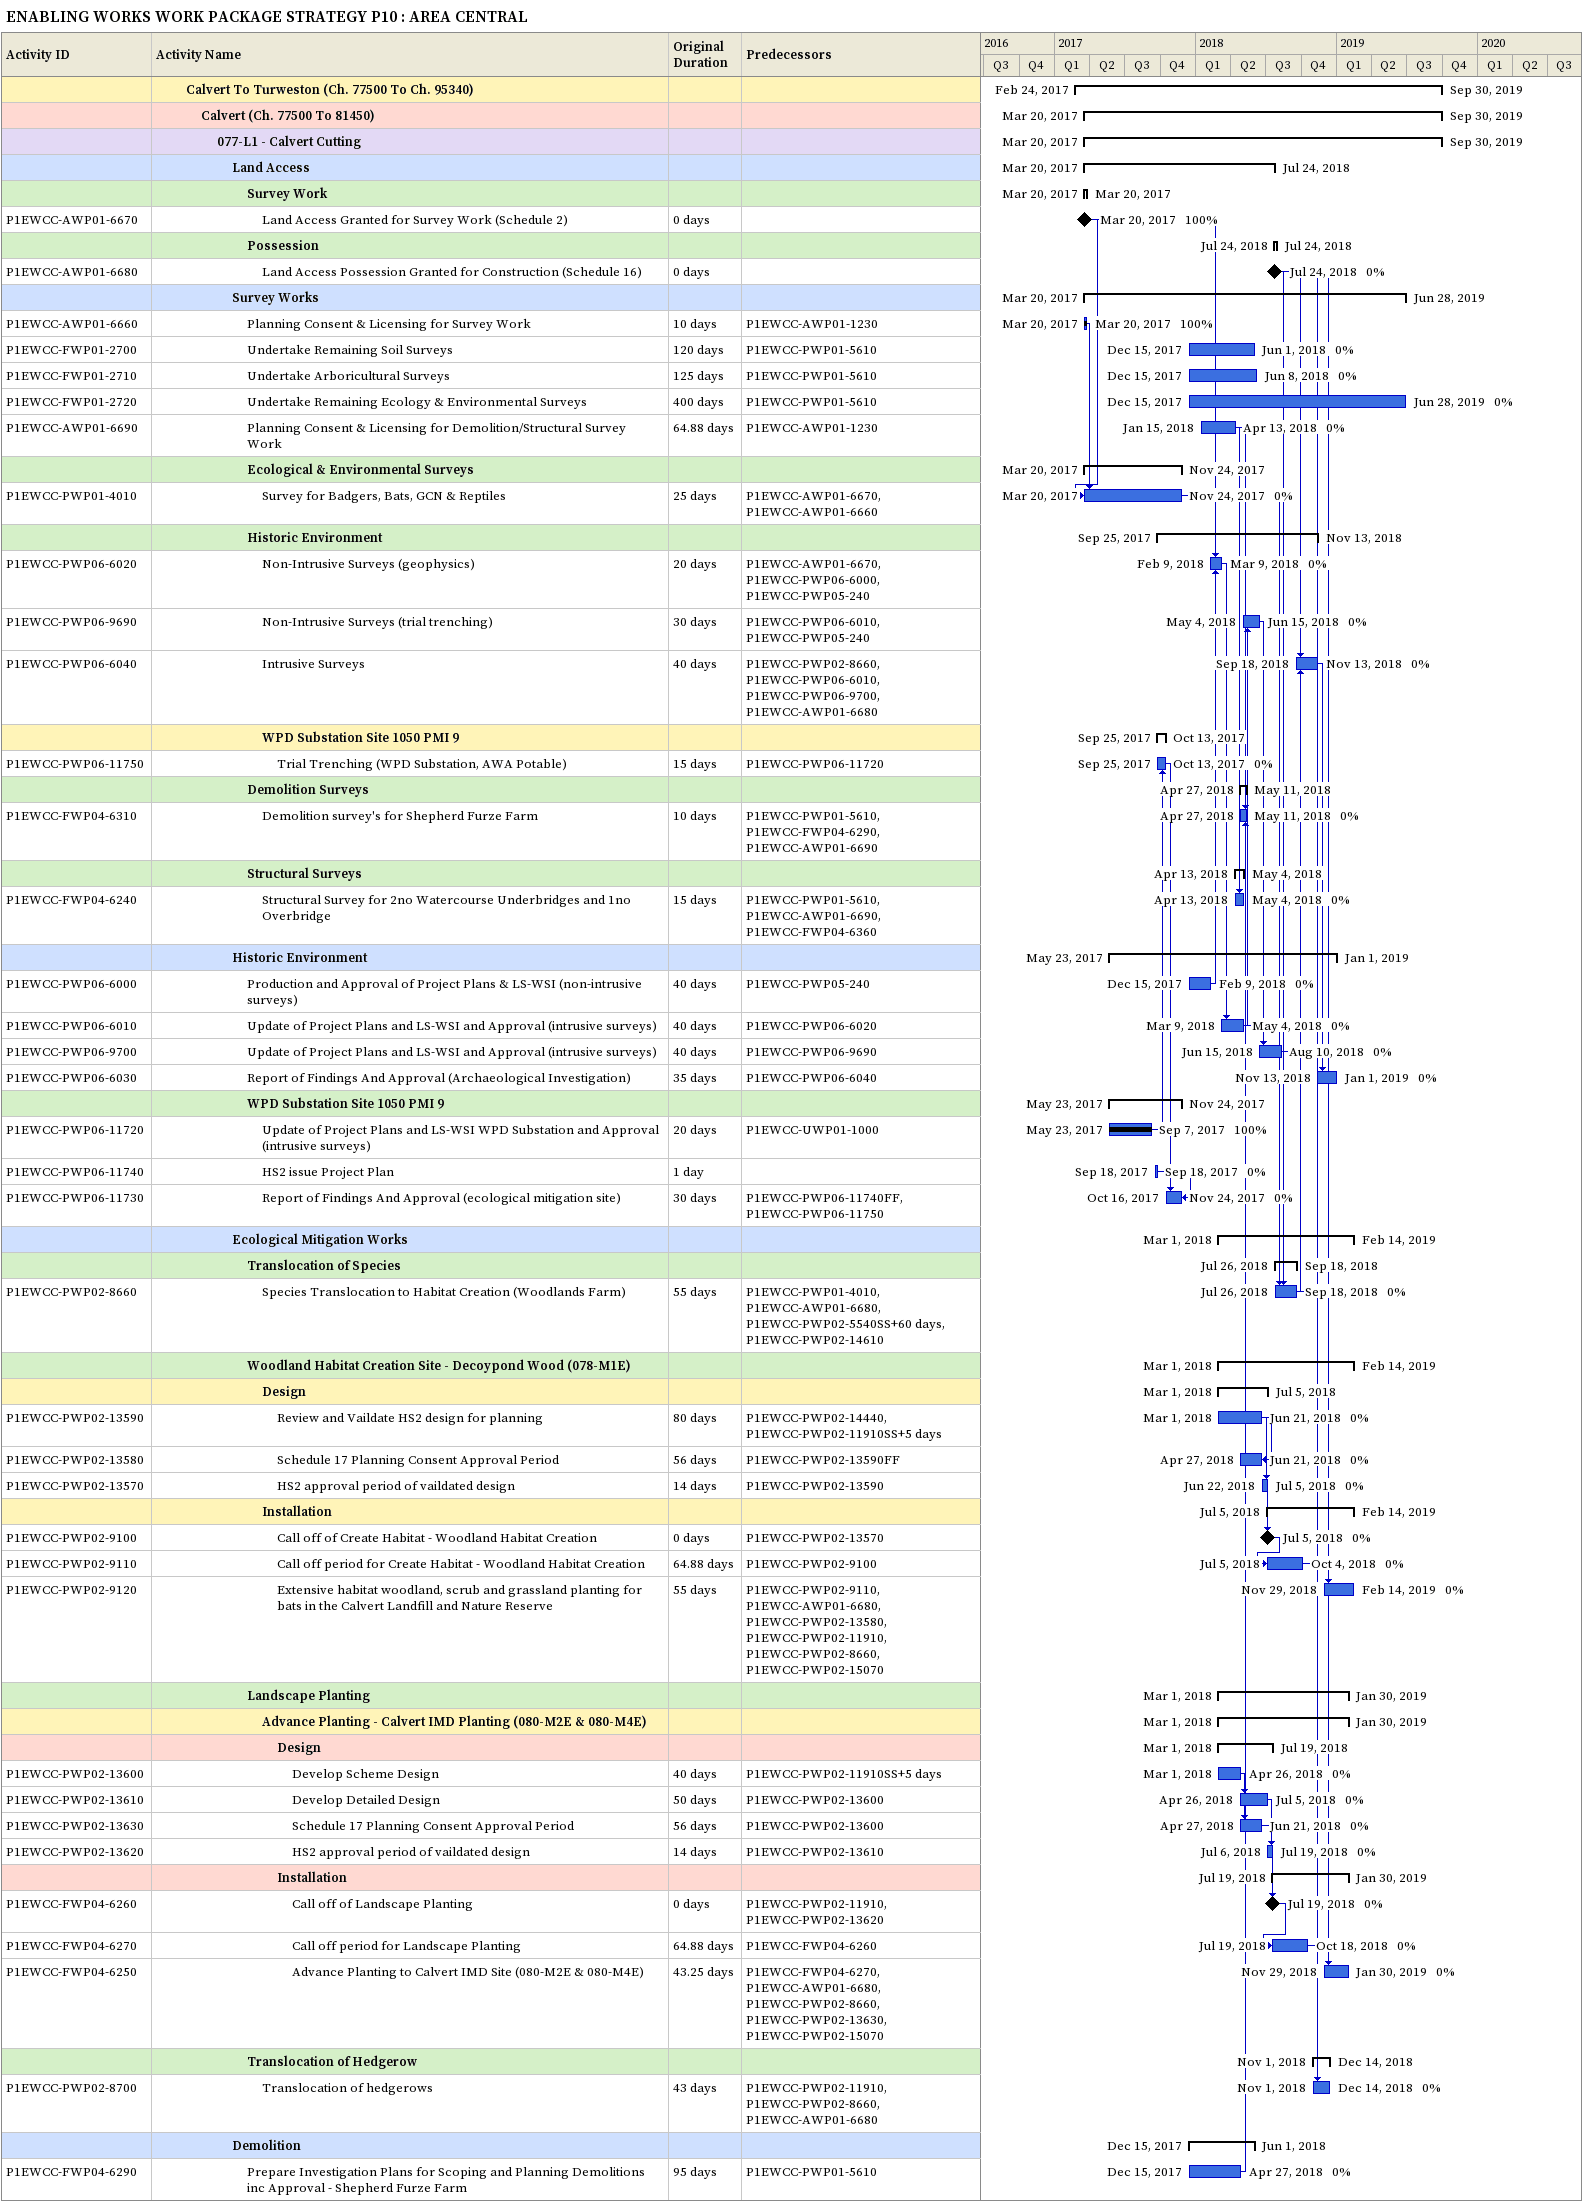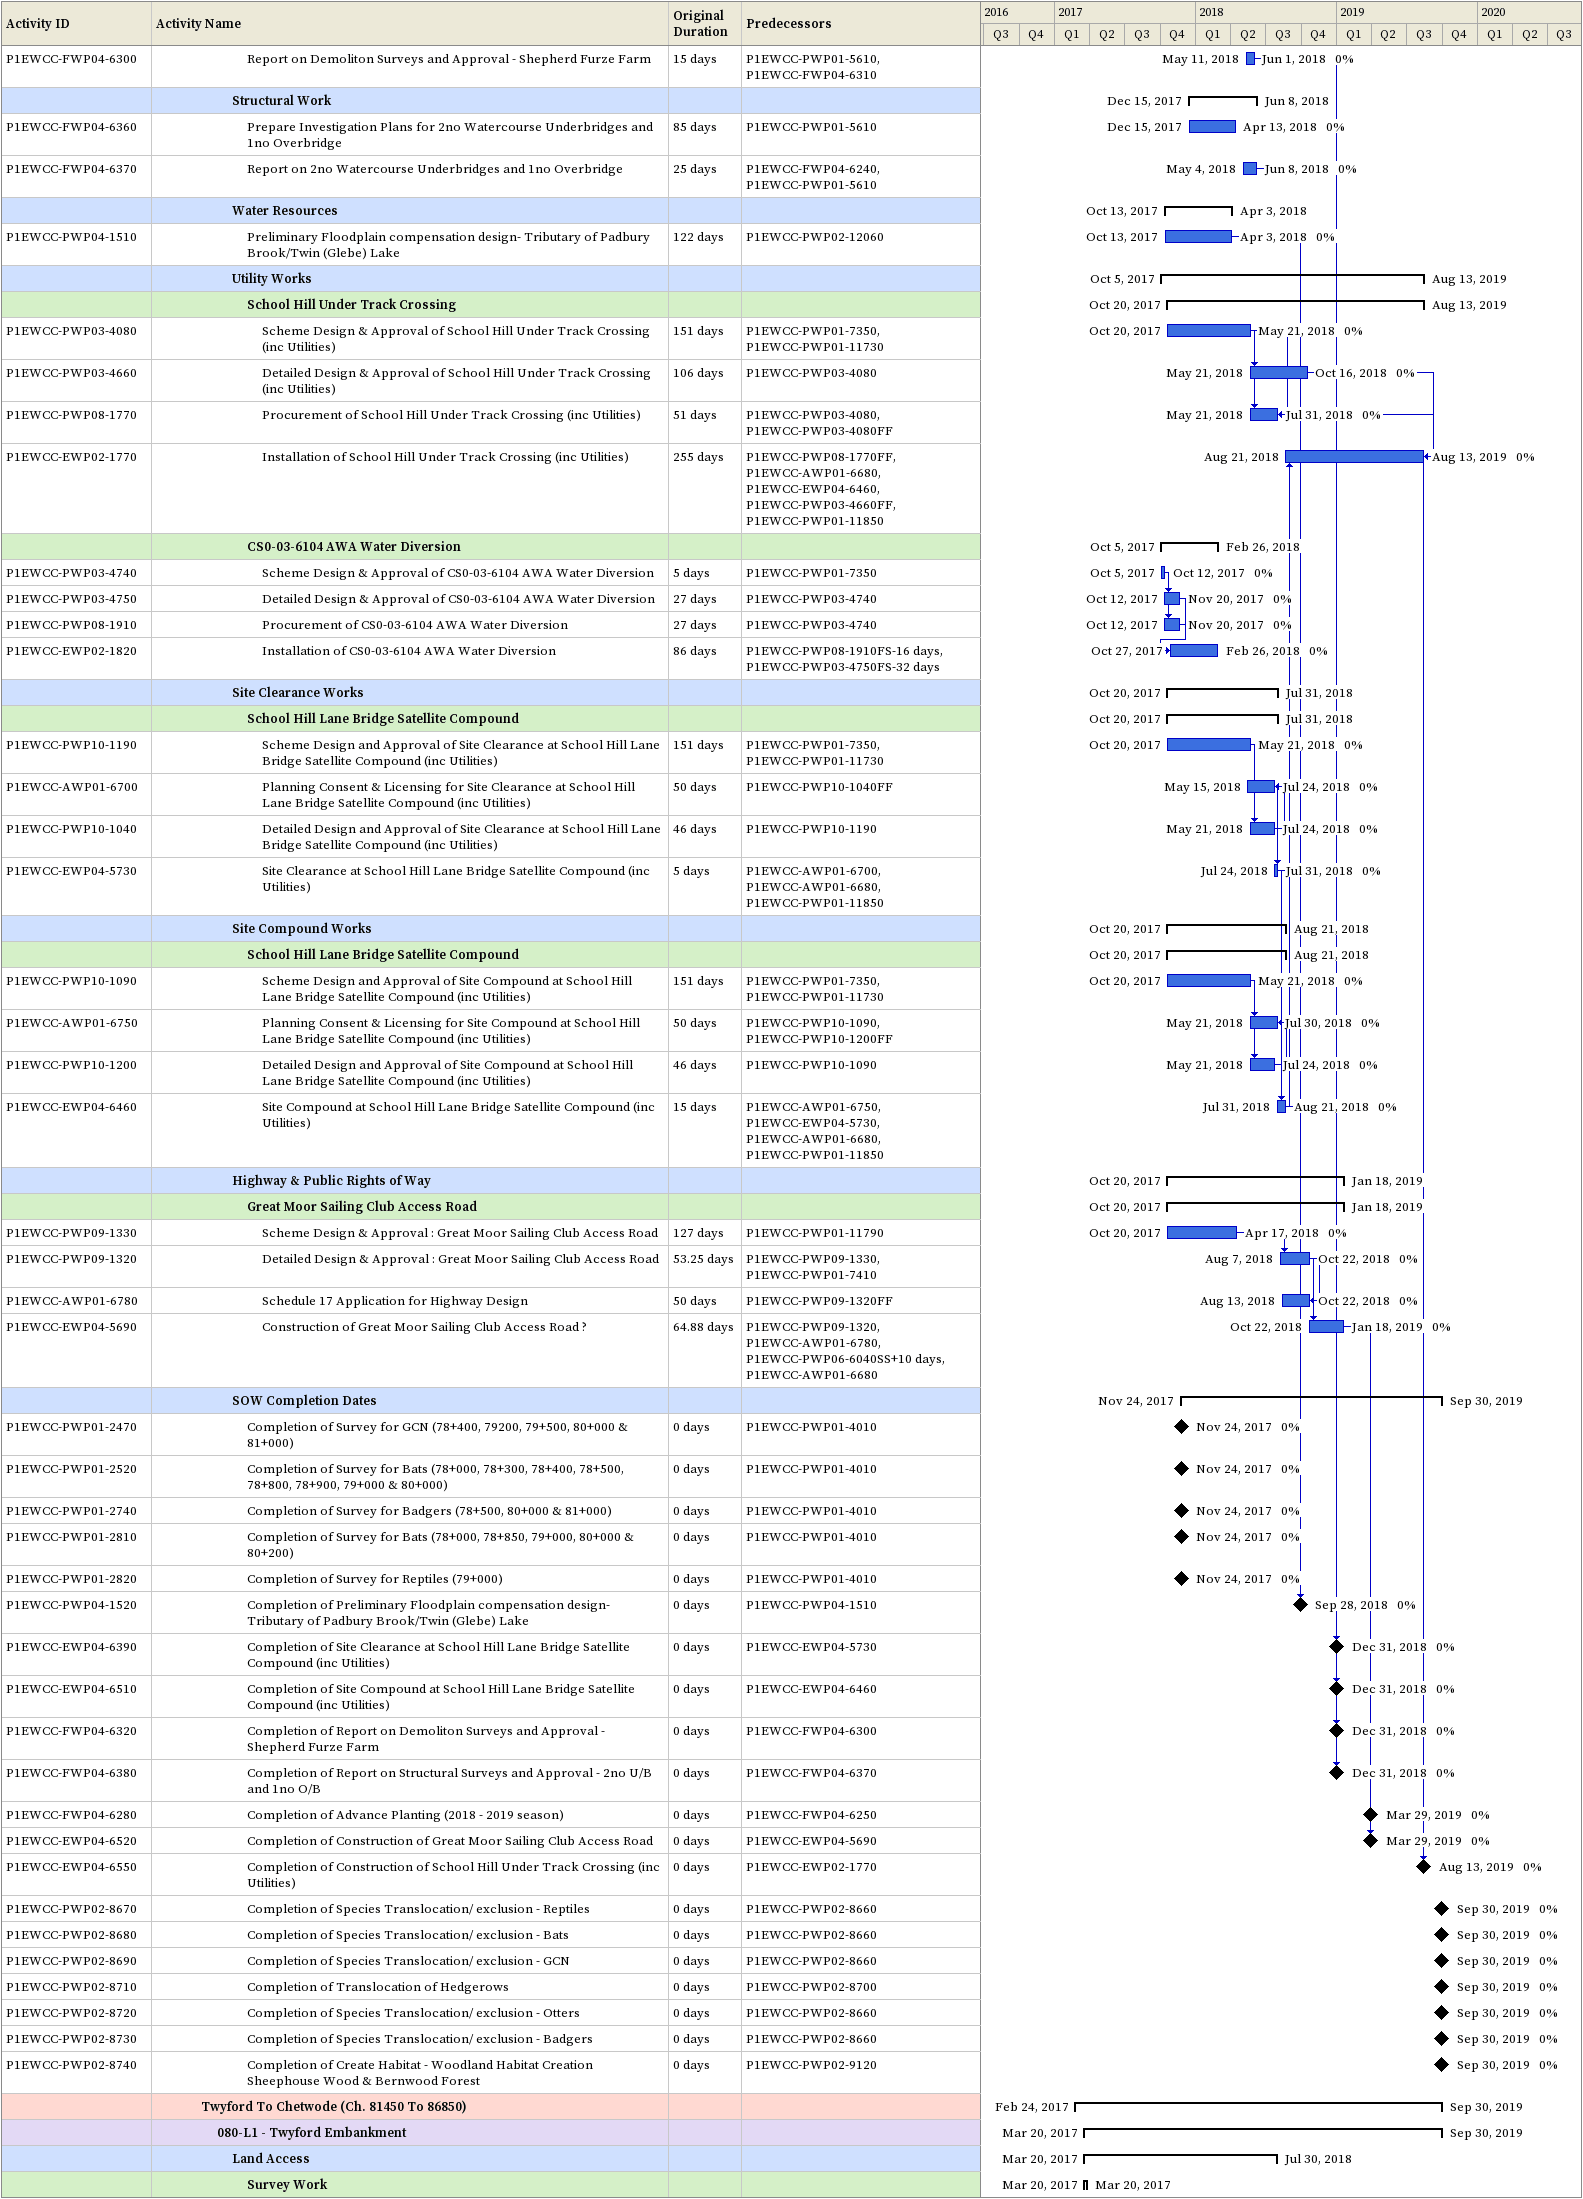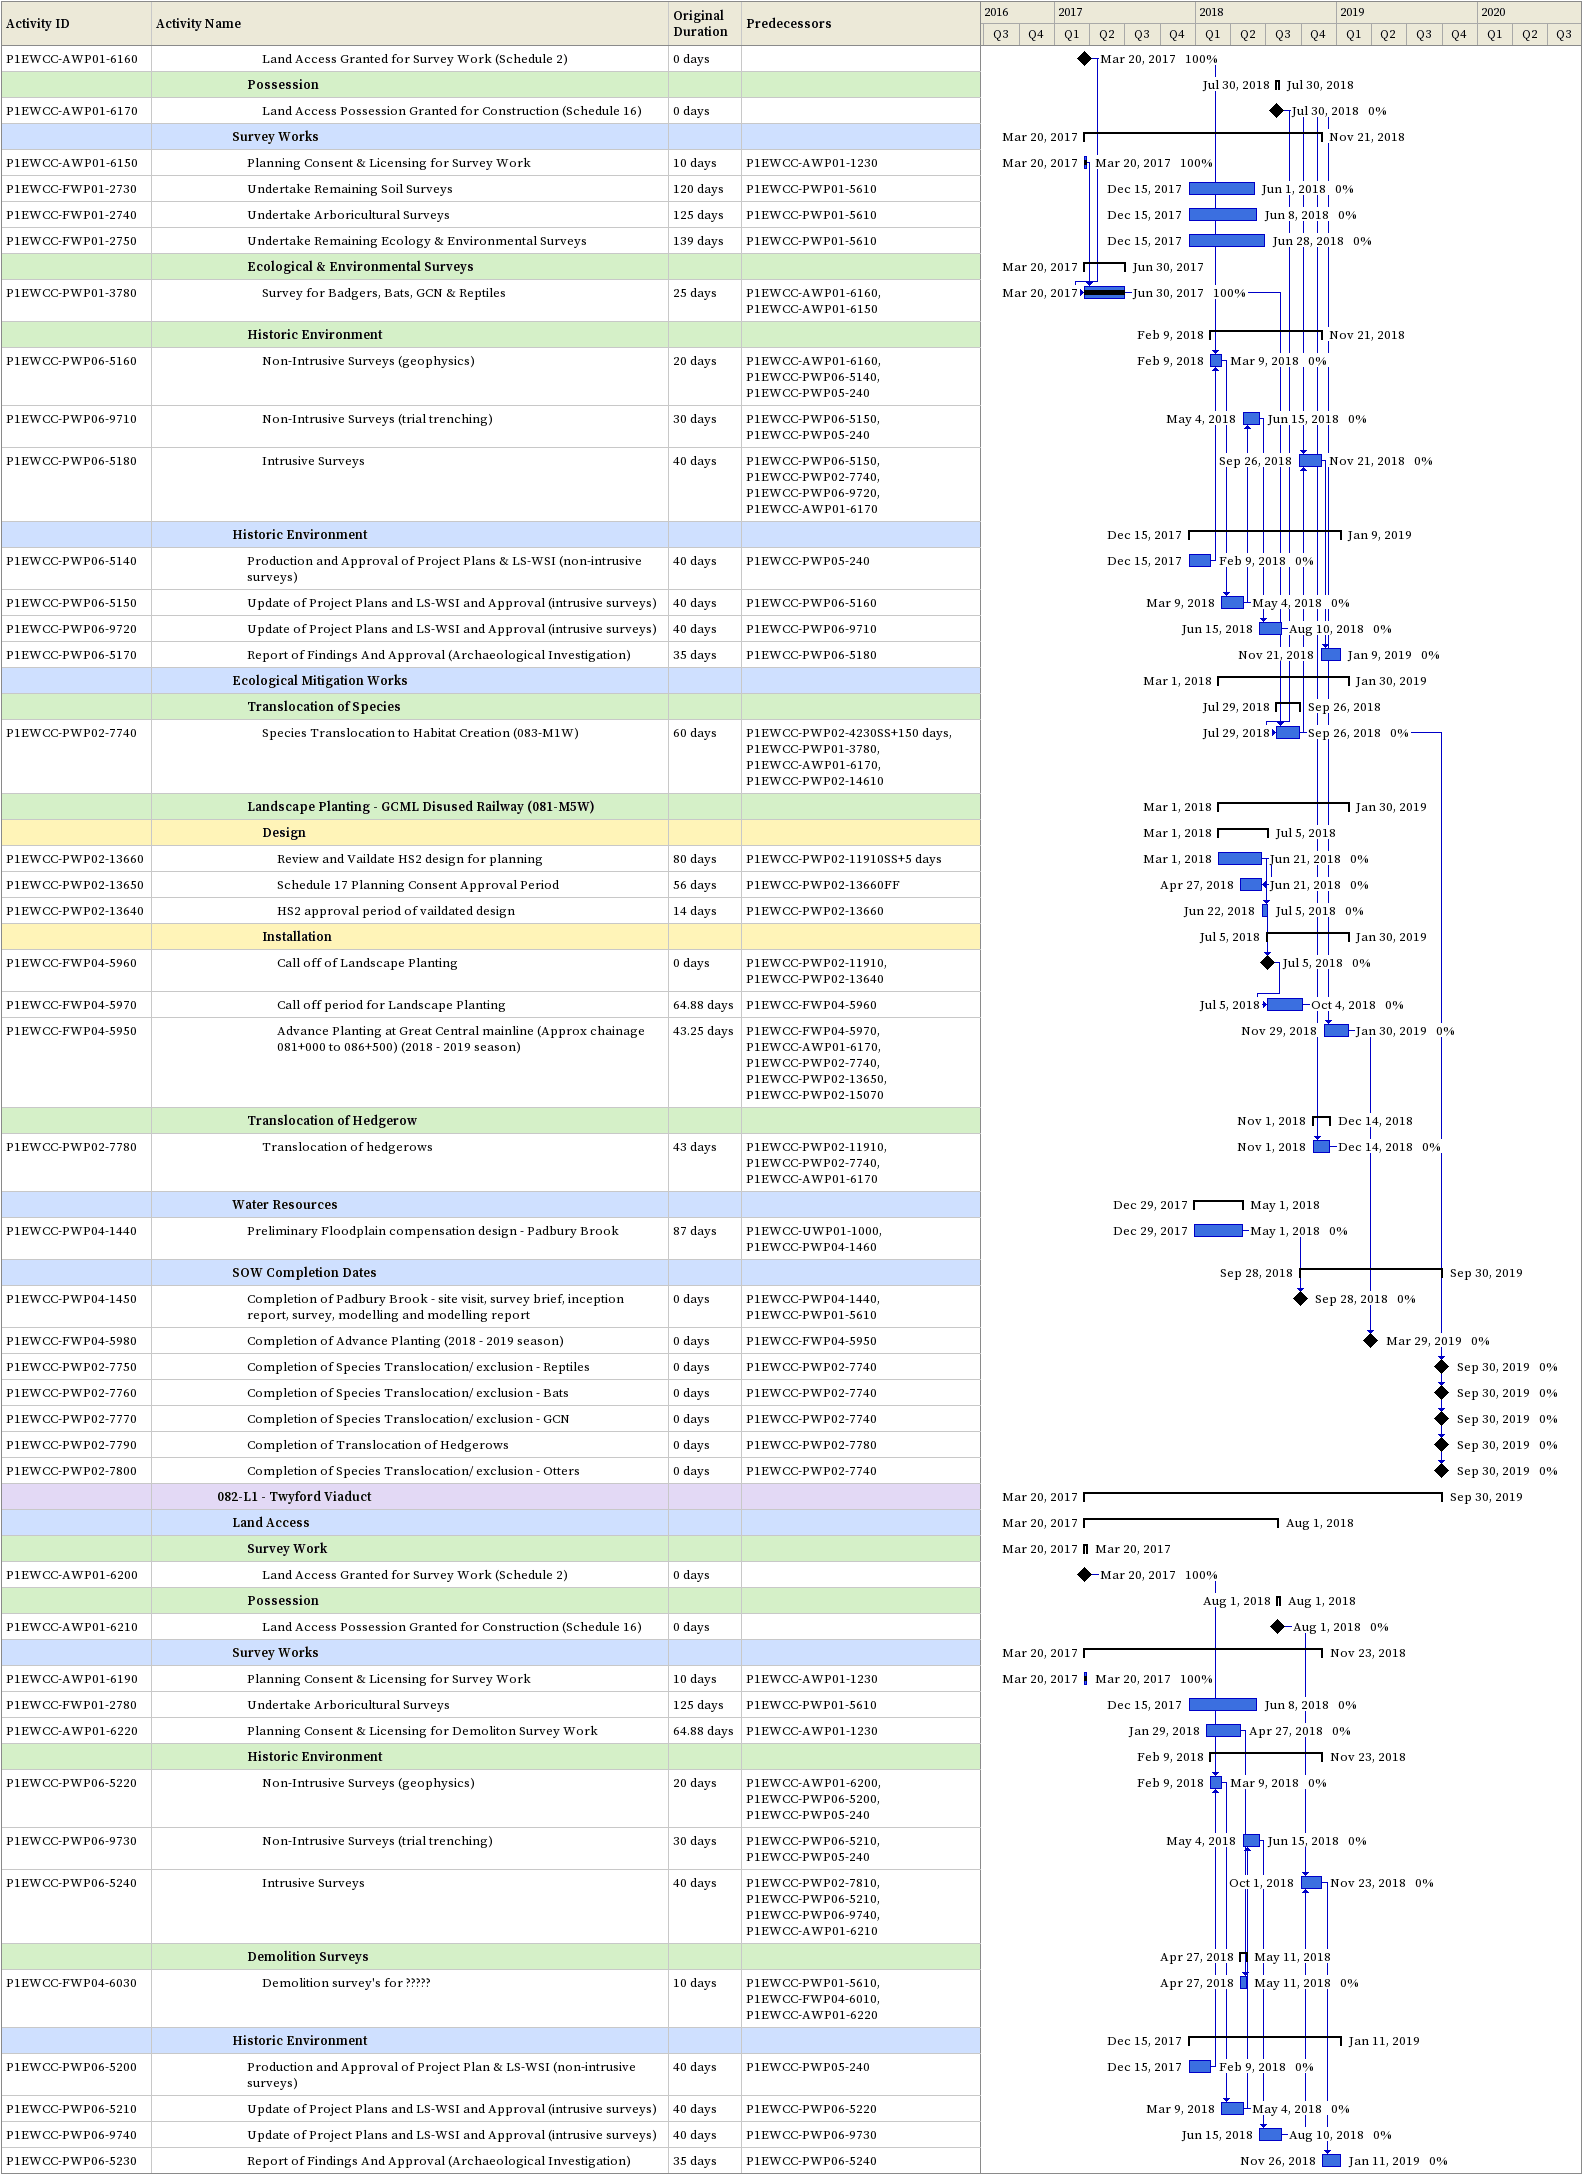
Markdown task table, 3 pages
ENABLING WORKS WORK PACKAGE STRATEGY P10 : AREA CENTRAL

| ID | Level | Task | Original duration | Start | Finish | Predecessors | % complete |
|---|---|---|---|---|---|---|---|
|  | 3 | **Calvert To Turweston (Ch. 77500 To Ch. 95340)** |  | 2017-02-24 | 2019-09-30 |  |  |
|  | 4 | **Calvert (Ch. 77500 To 81450)** |  | 2017-03-20 | 2019-09-30 |  |  |
|  | 5 | **077-L1 - Calvert Cutting** |  | 2017-03-20 | 2019-09-30 |  |  |
|  | 6 | **Land Access** |  | 2017-03-20 | 2018-07-24 |  |  |
|  | 7 | **Survey Work** |  | 2017-03-20 | 2017-03-20 |  |  |
| P1EWCC-AWP01-6670 | 8 | Land Access Granted for Survey Work (Schedule 2) | 0d | 2017-03-20 | 2017-03-20 |  | 100 |
|  | 7 | **Possession** |  | 2018-07-24 | 2018-07-24 |  |  |
| P1EWCC-AWP01-6680 | 8 | Land Access Possession Granted for Construction (Schedule 16) | 0d | 2018-07-24 | 2018-07-24 |  | 0 |
|  | 6 | **Survey Works** |  | 2017-03-20 | 2019-06-28 |  |  |
| P1EWCC-AWP01-6660 | 7 | Planning Consent & Licensing for Survey Work | 10d | 2017-03-20 | 2017-03-20 | P1EWCC-AWP01-1230 | 100 |
| P1EWCC-FWP01-2700 | 7 | Undertake Remaining Soil Surveys | 120d | 2017-12-15 | 2018-06-01 | P1EWCC-PWP01-5610 | 0 |
| P1EWCC-FWP01-2710 | 7 | Undertake Arboricultural Surveys | 125d | 2017-12-15 | 2018-06-08 | P1EWCC-PWP01-5610 | 0 |
| P1EWCC-FWP01-2720 | 7 | Undertake Remaining Ecology & Environmental Surveys | 400d | 2017-12-15 | 2019-06-28 | P1EWCC-PWP01-5610 | 0 |
| P1EWCC-AWP01-6690 | 7 | Planning Consent & Licensing for Demolition/Structural Survey Work | 64.88d | 2018-01-15 | 2018-04-13 | P1EWCC-AWP01-1230 | 0 |
|  | 7 | **Ecological & Environmental Surveys** |  | 2017-03-20 | 2017-11-24 |  |  |
| P1EWCC-PWP01-4010 | 8 | Survey for Badgers, Bats, GCN & Reptiles | 25d | 2017-03-20 | 2017-11-24 | P1EWCC-AWP01-6670, P1EWCC-AWP01-6660 | 0 |
|  | 7 | **Historic Environment** |  | 2017-09-25 | 2018-11-13 |  |  |
| P1EWCC-PWP06-6020 | 8 | Non-Intrusive Surveys (geophysics) | 20d | 2018-02-09 | 2018-03-09 | P1EWCC-AWP01-6670, P1EWCC-PWP06-6000, P1EWCC-PWP05-240 | 0 |
| P1EWCC-PWP06-9690 | 8 | Non-Intrusive Surveys (trial trenching) | 30d | 2018-05-04 | 2018-06-15 | P1EWCC-PWP06-6010, P1EWCC-PWP05-240 | 0 |
| P1EWCC-PWP06-6040 | 8 | Intrusive Surveys | 40d | 2018-09-18 | 2018-11-13 | P1EWCC-PWP02-8660, P1EWCC-PWP06-6010, P1EWCC-PWP06-9700, P1EWCC-AWP01-6680 | 0 |
|  | 8 | **WPD Substation Site 1050 PMI 9** |  | 2017-09-25 | 2017-10-13 |  |  |
| P1EWCC-PWP06-11750 | 9 | Trial Trenching (WPD Substation, AWA Potable) | 15d | 2017-09-25 | 2017-10-13 | P1EWCC-PWP06-11720 | 0 |
|  | 7 | **Demolition Surveys** |  | 2018-04-27 | 2018-05-11 |  |  |
| P1EWCC-FWP04-6310 | 8 | Demolition survey's for Shepherd Furze Farm | 10d | 2018-04-27 | 2018-05-11 | P1EWCC-PWP01-5610, P1EWCC-FWP04-6290, P1EWCC-AWP01-6690 | 0 |
|  | 7 | **Structural Surveys** |  | 2018-04-13 | 2018-05-04 |  |  |
| P1EWCC-FWP04-6240 | 8 | Structural Survey for 2no Watercourse Underbridges and 1no Overbridge | 15d | 2018-04-13 | 2018-05-04 | P1EWCC-PWP01-5610, P1EWCC-AWP01-6690, P1EWCC-FWP04-6360 | 0 |
|  | 6 | **Historic Environment** |  | 2017-05-23 | 2019-01-01 |  |  |
| P1EWCC-PWP06-6000 | 7 | Production and Approval of Project Plans & LS-WSI (non-intrusive surveys) | 40d | 2017-12-15 | 2018-02-09 | P1EWCC-PWP05-240 | 0 |
| P1EWCC-PWP06-6010 | 7 | Update of Project Plans and LS-WSI and Approval (intrusive surveys) | 40d | 2018-03-09 | 2018-05-04 | P1EWCC-PWP06-6020 | 0 |
| P1EWCC-PWP06-9700 | 7 | Update of Project Plans and LS-WSI and Approval (intrusive surveys) | 40d | 2018-06-15 | 2018-08-10 | P1EWCC-PWP06-9690 | 0 |
| P1EWCC-PWP06-6030 | 7 | Report of Findings And Approval (Archaeological Investigation) | 35d | 2018-11-13 | 2019-01-01 | P1EWCC-PWP06-6040 | 0 |
|  | 7 | **WPD Substation Site 1050 PMI 9** |  | 2017-05-23 | 2017-11-24 |  |  |
| P1EWCC-PWP06-11720 | 8 | Update of Project Plans and LS-WSI WPD Substation and Approval (intrusive surveys) | 20d | 2017-05-23 | 2017-09-07 | P1EWCC-UWP01-1000 | 100 |
| P1EWCC-PWP06-11740 | 8 | HS2 issue Project Plan | 1d | 2017-09-18 | 2017-09-18 |  | 0 |
| P1EWCC-PWP06-11730 | 8 | Report of Findings And Approval (ecological mitigation site) | 30d | 2017-10-16 | 2017-11-24 | P1EWCC-PWP06-11740FF, P1EWCC-PWP06-11750 | 0 |
|  | 6 | **Ecological Mitigation Works** |  | 2018-03-01 | 2019-02-14 |  |  |
|  | 7 | **Translocation of Species** |  | 2018-07-26 | 2018-09-18 |  |  |
| P1EWCC-PWP02-8660 | 8 | Species Translocation to Habitat Creation (Woodlands Farm) | 55d | 2018-07-26 | 2018-09-18 | P1EWCC-PWP01-4010, P1EWCC-AWP01-6680, P1EWCC-PWP02-5540SS+60d, P1EWCC-PWP02-14610 | 0 |
|  | 7 | **Woodland Habitat Creation Site - Decoypond Wood (078-M1E)** |  | 2018-03-01 | 2019-02-14 |  |  |
|  | 8 | **Design** |  | 2018-03-01 | 2018-07-05 |  |  |
| P1EWCC-PWP02-13590 | 9 | Review and Vaildate HS2 design for planning | 80d | 2018-03-01 | 2018-06-21 | P1EWCC-PWP02-14440, P1EWCC-PWP02-11910SS+5d | 0 |
| P1EWCC-PWP02-13580 | 9 | Schedule 17 Planning Consent Approval Period | 56d | 2018-04-27 | 2018-06-21 | P1EWCC-PWP02-13590FF | 0 |
| P1EWCC-PWP02-13570 | 9 | HS2 approval period of vaildated design | 14d | 2018-06-22 | 2018-07-05 | P1EWCC-PWP02-13590 | 0 |
|  | 8 | **Installation** |  | 2018-07-05 | 2019-02-14 |  |  |
| P1EWCC-PWP02-9100 | 9 | Call off of Create Habitat - Woodland Habitat Creation | 0d | 2018-07-05 | 2018-07-05 | P1EWCC-PWP02-13570 | 0 |
| P1EWCC-PWP02-9110 | 9 | Call off period for Create Habitat - Woodland Habitat Creation | 64.88d | 2018-07-05 | 2018-10-04 | P1EWCC-PWP02-9100 | 0 |
| P1EWCC-PWP02-9120 | 9 | Extensive habitat woodland, scrub and grassland planting for bats in the Calvert Landfill and Nature Reserve | 55d | 2018-11-29 | 2019-02-14 | P1EWCC-PWP02-9110, P1EWCC-AWP01-6680, P1EWCC-PWP02-13580, P1EWCC-PWP02-11910, P1EWCC-PWP02-8660, P1EWCC-PWP02-15070 | 0 |
|  | 7 | **Landscape Planting** |  | 2018-03-01 | 2019-01-30 |  |  |
|  | 8 | **Advance Planting - Calvert IMD Planting (080-M2E & 080-M4E)** |  | 2018-03-01 | 2019-01-30 |  |  |
|  | 9 | **Design** |  | 2018-03-01 | 2018-07-19 |  |  |
| P1EWCC-PWP02-13600 | 10 | Develop Scheme Design | 40d | 2018-03-01 | 2018-04-26 | P1EWCC-PWP02-11910SS+5d | 0 |
| P1EWCC-PWP02-13610 | 10 | Develop Detailed Design | 50d | 2018-04-26 | 2018-07-05 | P1EWCC-PWP02-13600 | 0 |
| P1EWCC-PWP02-13630 | 10 | Schedule 17 Planning Consent Approval Period | 56d | 2018-04-27 | 2018-06-21 | P1EWCC-PWP02-13600 | 0 |
| P1EWCC-PWP02-13620 | 10 | HS2 approval period of vaildated design | 14d | 2018-07-06 | 2018-07-19 | P1EWCC-PWP02-13610 | 0 |
|  | 9 | **Installation** |  | 2018-07-19 | 2019-01-30 |  |  |
| P1EWCC-FWP04-6260 | 10 | Call off of Landscape Planting | 0d | 2018-07-19 | 2018-07-19 | P1EWCC-PWP02-11910, P1EWCC-PWP02-13620 | 0 |
| P1EWCC-FWP04-6270 | 10 | Call off period for Landscape Planting | 64.88d | 2018-07-19 | 2018-10-18 | P1EWCC-FWP04-6260 | 0 |
| P1EWCC-FWP04-6250 | 10 | Advance Planting to Calvert IMD Site (080-M2E & 080-M4E) | 43.25d | 2018-11-29 | 2019-01-30 | P1EWCC-FWP04-6270, P1EWCC-AWP01-6680, P1EWCC-PWP02-8660, P1EWCC-PWP02-13630, P1EWCC-PWP02-15070 | 0 |
|  | 7 | **Translocation of Hedgerow** |  | 2018-11-01 | 2018-12-14 |  |  |
| P1EWCC-PWP02-8700 | 8 | Translocation of hedgerows | 43d | 2018-11-01 | 2018-12-14 | P1EWCC-PWP02-11910, P1EWCC-PWP02-8660, P1EWCC-AWP01-6680 | 0 |
|  | 6 | **Demolition** |  | 2017-12-15 | 2018-06-01 |  |  |
| P1EWCC-FWP04-6290 | 7 | Prepare Investigation Plans for Scoping and Planning Demolitions inc Approval - Shepherd Furze Farm | 95d | 2017-12-15 | 2018-04-27 | P1EWCC-PWP01-5610 | 0 |
| P1EWCC-FWP04-6300 | 7 | Report on Demoliton Surveys and Approval - Shepherd Furze Farm | 15d | 2018-05-11 | 2018-06-01 | P1EWCC-PWP01-5610, P1EWCC-FWP04-6310 | 0 |
|  | 6 | **Structural Work** |  | 2017-12-15 | 2018-06-08 |  |  |
| P1EWCC-FWP04-6360 | 7 | Prepare Investigation Plans for 2no Watercourse Underbridges and 1no Overbridge | 85d | 2017-12-15 | 2018-04-13 | P1EWCC-PWP01-5610 | 0 |
| P1EWCC-FWP04-6370 | 7 | Report on 2no Watercourse Underbridges and 1no Overbridge | 25d | 2018-05-04 | 2018-06-08 | P1EWCC-FWP04-6240, P1EWCC-PWP01-5610 | 0 |
|  | 6 | **Water Resources** |  | 2017-10-13 | 2018-04-03 |  |  |
| P1EWCC-PWP04-1510 | 7 | Preliminary Floodplain compensation design- Tributary of Padbury Brook/Twin (Glebe) Lake | 122d | 2017-10-13 | 2018-04-03 | P1EWCC-PWP02-12060 | 0 |
|  | 6 | **Utility Works** |  | 2017-10-05 | 2019-08-13 |  |  |
|  | 7 | **School Hill Under Track Crossing** |  | 2017-10-20 | 2019-08-13 |  |  |
| P1EWCC-PWP03-4080 | 8 | Scheme Design & Approval of School Hill Under Track Crossing (inc Utilities) | 151d | 2017-10-20 | 2018-05-21 | P1EWCC-PWP01-7350, P1EWCC-PWP01-11730 | 0 |
| P1EWCC-PWP03-4660 | 8 | Detailed Design & Approval of School Hill Under Track Crossing (inc Utilities) | 106d | 2018-05-21 | 2018-10-16 | P1EWCC-PWP03-4080 | 0 |
| P1EWCC-PWP08-1770 | 8 | Procurement of School Hill Under Track Crossing (inc Utilities) | 51d | 2018-05-21 | 2018-07-31 | P1EWCC-PWP03-4080, P1EWCC-PWP03-4080FF | 0 |
| P1EWCC-EWP02-1770 | 8 | Installation of School Hill Under Track Crossing (inc Utilities) | 255d | 2018-08-21 | 2019-08-13 | P1EWCC-PWP08-1770FF, P1EWCC-AWP01-6680, P1EWCC-EWP04-6460, P1EWCC-PWP03-4660FF, P1EWCC-PWP01-11850 | 0 |
|  | 7 | **CS0-03-6104 AWA Water Diversion** |  | 2017-10-05 | 2018-02-26 |  |  |
| P1EWCC-PWP03-4740 | 8 | Scheme Design & Approval of CS0-03-6104 AWA Water Diversion | 5d | 2017-10-05 | 2017-10-12 | P1EWCC-PWP01-7350 | 0 |
| P1EWCC-PWP03-4750 | 8 | Detailed Design & Approval of CS0-03-6104 AWA Water Diversion | 27d | 2017-10-12 | 2017-11-20 | P1EWCC-PWP03-4740 | 0 |
| P1EWCC-PWP08-1910 | 8 | Procurement of CS0-03-6104 AWA Water Diversion | 27d | 2017-10-12 | 2017-11-20 | P1EWCC-PWP03-4740 | 0 |
| P1EWCC-EWP02-1820 | 8 | Installation of CS0-03-6104 AWA Water Diversion | 86d | 2017-10-27 | 2018-02-26 | P1EWCC-PWP08-1910FS-16d, P1EWCC-PWP03-4750FS-32d | 0 |
|  | 6 | **Site Clearance Works** |  | 2017-10-20 | 2018-07-31 |  |  |
|  | 7 | **School Hill Lane Bridge Satellite Compound** |  | 2017-10-20 | 2018-07-31 |  |  |
| P1EWCC-PWP10-1190 | 8 | Scheme Design and Approval of Site Clearance at School Hill Lane Bridge Satellite Compound (inc Utilities) | 151d | 2017-10-20 | 2018-05-21 | P1EWCC-PWP01-7350, P1EWCC-PWP01-11730 | 0 |
| P1EWCC-AWP01-6700 | 8 | Planning Consent & Licensing for Site Clearance at School Hill Lane Bridge Satellite Compound (inc Utilities) | 50d | 2018-05-15 | 2018-07-24 | P1EWCC-PWP10-1040FF | 0 |
| P1EWCC-PWP10-1040 | 8 | Detailed Design and Approval of Site Clearance at School Hill Lane Bridge Satellite Compound (inc Utilities) | 46d | 2018-05-21 | 2018-07-24 | P1EWCC-PWP10-1190 | 0 |
| P1EWCC-EWP04-5730 | 8 | Site Clearance at School Hill Lane Bridge Satellite Compound (inc Utilities) | 5d | 2018-07-24 | 2018-07-31 | P1EWCC-AWP01-6700, P1EWCC-AWP01-6680, P1EWCC-PWP01-11850 | 0 |
|  | 6 | **Site Compound Works** |  | 2017-10-20 | 2018-08-21 |  |  |
|  | 7 | **School Hill Lane Bridge Satellite Compound** |  | 2017-10-20 | 2018-08-21 |  |  |
| P1EWCC-PWP10-1090 | 8 | Scheme Design and Approval of Site Compound at School Hill Lane Bridge Satellite Compound (inc Utilities) | 151d | 2017-10-20 | 2018-05-21 | P1EWCC-PWP01-7350, P1EWCC-PWP01-11730 | 0 |
| P1EWCC-AWP01-6750 | 8 | Planning Consent & Licensing for Site Compound at School Hill Lane Bridge Satellite Compound (inc Utilities) | 50d | 2018-05-21 | 2018-07-30 | P1EWCC-PWP10-1090, P1EWCC-PWP10-1200FF | 0 |
| P1EWCC-PWP10-1200 | 8 | Detailed Design and Approval of Site Compound at School Hill Lane Bridge Satellite Compound (inc Utilities) | 46d | 2018-05-21 | 2018-07-24 | P1EWCC-PWP10-1090 | 0 |
| P1EWCC-EWP04-6460 | 8 | Site Compound at School Hill Lane Bridge Satellite Compound (inc Utilities) | 15d | 2018-07-31 | 2018-08-21 | P1EWCC-AWP01-6750, P1EWCC-EWP04-5730, P1EWCC-AWP01-6680, P1EWCC-PWP01-11850 | 0 |
|  | 6 | **Highway & Public Rights of Way** |  | 2017-10-20 | 2019-01-18 |  |  |
|  | 7 | **Great Moor Sailing Club Access Road** |  | 2017-10-20 | 2019-01-18 |  |  |
| P1EWCC-PWP09-1330 | 8 | Scheme Design & Approval : Great Moor Sailing Club Access Road | 127d | 2017-10-20 | 2018-04-17 | P1EWCC-PWP01-11790 | 0 |
| P1EWCC-PWP09-1320 | 8 | Detailed Design & Approval : Great Moor Sailing Club Access Road | 53.25d | 2018-08-07 | 2018-10-22 | P1EWCC-PWP09-1330, P1EWCC-PWP01-7410 | 0 |
| P1EWCC-AWP01-6780 | 8 | Schedule 17 Application for Highway Design | 50d | 2018-08-13 | 2018-10-22 | P1EWCC-PWP09-1320FF | 0 |
| P1EWCC-EWP04-5690 | 8 | Construction of Great Moor Sailing Club Access Road ? | 64.88d | 2018-10-22 | 2019-01-18 | P1EWCC-PWP09-1320, P1EWCC-AWP01-6780, P1EWCC-PWP06-6040SS+10d, P1EWCC-AWP01-6680 | 0 |
|  | 6 | **SOW Completion Dates** |  | 2017-11-24 | 2019-09-30 |  |  |
| P1EWCC-PWP01-2470 | 7 | Completion of Survey for GCN (78+400, 79200, 79+500, 80+000 & 81+000) | 0d | 2017-11-24 | 2017-11-24 | P1EWCC-PWP01-4010 | 0 |
| P1EWCC-PWP01-2520 | 7 | Completion of Survey for Bats (78+000, 78+300, 78+400, 78+500, 78+800, 78+900, 79+000 & 80+000) | 0d | 2017-11-24 | 2017-11-24 | P1EWCC-PWP01-4010 | 0 |
| P1EWCC-PWP01-2740 | 7 | Completion of Survey for Badgers (78+500, 80+000 & 81+000) | 0d | 2017-11-24 | 2017-11-24 | P1EWCC-PWP01-4010 | 0 |
| P1EWCC-PWP01-2810 | 7 | Completion of Survey for Bats (78+000, 78+850, 79+000, 80+000 & 80+200) | 0d | 2017-11-24 | 2017-11-24 | P1EWCC-PWP01-4010 | 0 |
| P1EWCC-PWP01-2820 | 7 | Completion of Survey for Reptiles (79+000) | 0d | 2017-11-24 | 2017-11-24 | P1EWCC-PWP01-4010 | 0 |
| P1EWCC-PWP04-1520 | 7 | Completion of Preliminary Floodplain compensation design- Tributary of Padbury Brook/Twin (Glebe) Lake | 0d | 2018-09-28 | 2018-09-28 | P1EWCC-PWP04-1510 | 0 |
| P1EWCC-EWP04-6390 | 7 | Completion of Site Clearance at School Hill Lane Bridge Satellite Compound (inc Utilities) | 0d | 2018-12-31 | 2018-12-31 | P1EWCC-EWP04-5730 | 0 |
| P1EWCC-EWP04-6510 | 7 | Completion of Site Compound at School Hill Lane Bridge Satellite Compound (inc Utilities) | 0d | 2018-12-31 | 2018-12-31 | P1EWCC-EWP04-6460 | 0 |
| P1EWCC-FWP04-6320 | 7 | Completion of Report on Demoliton Surveys and Approval - Shepherd Furze Farm | 0d | 2018-12-31 | 2018-12-31 | P1EWCC-FWP04-6300 | 0 |
| P1EWCC-FWP04-6380 | 7 | Completion of Report on Structural Surveys and Approval - 2no U/B and 1no O/B | 0d | 2018-12-31 | 2018-12-31 | P1EWCC-FWP04-6370 | 0 |
| P1EWCC-FWP04-6280 | 7 | Completion of Advance Planting (2018 - 2019 season) | 0d | 2019-03-29 | 2019-03-29 | P1EWCC-FWP04-6250 | 0 |
| P1EWCC-EWP04-6520 | 7 | Completion of Construction of Great Moor Sailing Club Access Road | 0d | 2019-03-29 | 2019-03-29 | P1EWCC-EWP04-5690 | 0 |
| P1EWCC-EWP04-6550 | 7 | Completion of Construction of School Hill Under Track Crossing (inc Utilities) | 0d | 2019-08-13 | 2019-08-13 | P1EWCC-EWP02-1770 | 0 |
| P1EWCC-PWP02-8670 | 7 | Completion of Species Translocation/ exclusion - Reptiles | 0d | 2019-09-30 | 2019-09-30 | P1EWCC-PWP02-8660 | 0 |
| P1EWCC-PWP02-8680 | 7 | Completion of Species Translocation/ exclusion - Bats | 0d | 2019-09-30 | 2019-09-30 | P1EWCC-PWP02-8660 | 0 |
| P1EWCC-PWP02-8690 | 7 | Completion of Species Translocation/ exclusion - GCN | 0d | 2019-09-30 | 2019-09-30 | P1EWCC-PWP02-8660 | 0 |
| P1EWCC-PWP02-8710 | 7 | Completion of Translocation of Hedgerows | 0d | 2019-09-30 | 2019-09-30 | P1EWCC-PWP02-8700 | 0 |
| P1EWCC-PWP02-8720 | 7 | Completion of Species Translocation/ exclusion - Otters | 0d | 2019-09-30 | 2019-09-30 | P1EWCC-PWP02-8660 | 0 |
| P1EWCC-PWP02-8730 | 7 | Completion of Species Translocation/ exclusion - Badgers | 0d | 2019-09-30 | 2019-09-30 | P1EWCC-PWP02-8660 | 0 |
| P1EWCC-PWP02-8740 | 7 | Completion of Create Habitat - Woodland Habitat Creation Sheephouse Wood & Bernwood Forest | 0d | 2019-09-30 | 2019-09-30 | P1EWCC-PWP02-9120 | 0 |
|  | 4 | **Twyford To Chetwode (Ch. 81450 To 86850)** |  | 2017-02-24 | 2019-09-30 |  |  |
|  | 5 | **080-L1 - Twyford Embankment** |  | 2017-03-20 | 2019-09-30 |  |  |
|  | 6 | **Land Access** |  | 2017-03-20 | 2018-07-30 |  |  |
|  | 7 | **Survey Work** |  | 2017-03-20 | 2017-03-20 |  |  |
| P1EWCC-AWP01-6160 | 8 | Land Access Granted for Survey Work (Schedule 2) | 0d | 2017-03-20 | 2017-03-20 |  | 100 |
|  | 7 | **Possession** |  | 2018-07-30 | 2018-07-30 |  |  |
| P1EWCC-AWP01-6170 | 8 | Land Access Possession Granted for Construction (Schedule 16) | 0d | 2018-07-30 | 2018-07-30 |  | 0 |
|  | 6 | **Survey Works** |  | 2017-03-20 | 2018-11-21 |  |  |
| P1EWCC-AWP01-6150 | 7 | Planning Consent & Licensing for Survey Work | 10d | 2017-03-20 | 2017-03-20 | P1EWCC-AWP01-1230 | 100 |
| P1EWCC-FWP01-2730 | 7 | Undertake Remaining Soil Surveys | 120d | 2017-12-15 | 2018-06-01 | P1EWCC-PWP01-5610 | 0 |
| P1EWCC-FWP01-2740 | 7 | Undertake Arboricultural Surveys | 125d | 2017-12-15 | 2018-06-08 | P1EWCC-PWP01-5610 | 0 |
| P1EWCC-FWP01-2750 | 7 | Undertake Remaining Ecology & Environmental Surveys | 139d | 2017-12-15 | 2018-06-28 | P1EWCC-PWP01-5610 | 0 |
|  | 7 | **Ecological & Environmental Surveys** |  | 2017-03-20 | 2017-06-30 |  |  |
| P1EWCC-PWP01-3780 | 8 | Survey for Badgers, Bats, GCN & Reptiles | 25d | 2017-03-20 | 2017-06-30 | P1EWCC-AWP01-6160, P1EWCC-AWP01-6150 | 100 |
|  | 7 | **Historic Environment** |  | 2018-02-09 | 2018-11-21 |  |  |
| P1EWCC-PWP06-5160 | 8 | Non-Intrusive Surveys (geophysics) | 20d | 2018-02-09 | 2018-03-09 | P1EWCC-AWP01-6160, P1EWCC-PWP06-5140, P1EWCC-PWP05-240 | 0 |
| P1EWCC-PWP06-9710 | 8 | Non-Intrusive Surveys (trial trenching) | 30d | 2018-05-04 | 2018-06-15 | P1EWCC-PWP06-5150, P1EWCC-PWP05-240 | 0 |
| P1EWCC-PWP06-5180 | 8 | Intrusive Surveys | 40d | 2018-09-26 | 2018-11-21 | P1EWCC-PWP06-5150, P1EWCC-PWP02-7740, P1EWCC-PWP06-9720, P1EWCC-AWP01-6170 | 0 |
|  | 6 | **Historic Environment** |  | 2017-12-15 | 2019-01-09 |  |  |
| P1EWCC-PWP06-5140 | 7 | Production and Approval of Project Plans & LS-WSI (non-intrusive surveys) | 40d | 2017-12-15 | 2018-02-09 | P1EWCC-PWP05-240 | 0 |
| P1EWCC-PWP06-5150 | 7 | Update of Project Plans and LS-WSI and Approval (intrusive surveys) | 40d | 2018-03-09 | 2018-05-04 | P1EWCC-PWP06-5160 | 0 |
| P1EWCC-PWP06-9720 | 7 | Update of Project Plans and LS-WSI and Approval (intrusive surveys) | 40d | 2018-06-15 | 2018-08-10 | P1EWCC-PWP06-9710 | 0 |
| P1EWCC-PWP06-5170 | 7 | Report of Findings And Approval (Archaeological Investigation) | 35d | 2018-11-21 | 2019-01-09 | P1EWCC-PWP06-5180 | 0 |
|  | 6 | **Ecological Mitigation Works** |  | 2018-03-01 | 2019-01-30 |  |  |
|  | 7 | **Translocation of Species** |  | 2018-07-29 | 2018-09-26 |  |  |
| P1EWCC-PWP02-7740 | 8 | Species Translocation to Habitat Creation (083-M1W) | 60d | 2018-07-29 | 2018-09-26 | P1EWCC-PWP02-4230SS+150d, P1EWCC-PWP01-3780, P1EWCC-AWP01-6170, P1EWCC-PWP02-14610 | 0 |
|  | 7 | **Landscape Planting - GCML Disused Railway (081-M5W)** |  | 2018-03-01 | 2019-01-30 |  |  |
|  | 8 | **Design** |  | 2018-03-01 | 2018-07-05 |  |  |
| P1EWCC-PWP02-13660 | 9 | Review and Vaildate HS2 design for planning | 80d | 2018-03-01 | 2018-06-21 | P1EWCC-PWP02-11910SS+5d | 0 |
| P1EWCC-PWP02-13650 | 9 | Schedule 17 Planning Consent Approval Period | 56d | 2018-04-27 | 2018-06-21 | P1EWCC-PWP02-13660FF | 0 |
| P1EWCC-PWP02-13640 | 9 | HS2 approval period of vaildated design | 14d | 2018-06-22 | 2018-07-05 | P1EWCC-PWP02-13660 | 0 |
|  | 8 | **Installation** |  | 2018-07-05 | 2019-01-30 |  |  |
| P1EWCC-FWP04-5960 | 9 | Call off of Landscape Planting | 0d | 2018-07-05 | 2018-07-05 | P1EWCC-PWP02-11910, P1EWCC-PWP02-13640 | 0 |
| P1EWCC-FWP04-5970 | 9 | Call off period for Landscape Planting | 64.88d | 2018-07-05 | 2018-10-04 | P1EWCC-FWP04-5960 | 0 |
| P1EWCC-FWP04-5950 | 9 | Advance Planting at Great Central mainline (Approx chainage 081+000 to 086+500) (2018 - 2019 season) | 43.25d | 2018-11-29 | 2019-01-30 | P1EWCC-FWP04-5970, P1EWCC-AWP01-6170, P1EWCC-PWP02-7740, P1EWCC-PWP02-13650, P1EWCC-PWP02-15070 | 0 |
|  | 7 | **Translocation of Hedgerow** |  | 2018-11-01 | 2018-12-14 |  |  |
| P1EWCC-PWP02-7780 | 8 | Translocation of hedgerows | 43d | 2018-11-01 | 2018-12-14 | P1EWCC-PWP02-11910, P1EWCC-PWP02-7740, P1EWCC-AWP01-6170 | 0 |
|  | 6 | **Water Resources** |  | 2017-12-29 | 2018-05-01 |  |  |
| P1EWCC-PWP04-1440 | 7 | Preliminary Floodplain compensation design - Padbury Brook | 87d | 2017-12-29 | 2018-05-01 | P1EWCC-UWP01-1000, P1EWCC-PWP04-1460 | 0 |
|  | 6 | **SOW Completion Dates** |  | 2018-09-28 | 2019-09-30 |  |  |
| P1EWCC-PWP04-1450 | 7 | Completion of Padbury Brook - site visit, survey brief, inception report, survey, modelling and modelling report | 0d | 2018-09-28 | 2018-09-28 | P1EWCC-PWP04-1440, P1EWCC-PWP01-5610 | 0 |
| P1EWCC-FWP04-5980 | 7 | Completion of Advance Planting (2018 - 2019 season) | 0d | 2019-03-29 | 2019-03-29 | P1EWCC-FWP04-5950 | 0 |
| P1EWCC-PWP02-7750 | 7 | Completion of Species Translocation/ exclusion - Reptiles | 0d | 2019-09-30 | 2019-09-30 | P1EWCC-PWP02-7740 | 0 |
| P1EWCC-PWP02-7760 | 7 | Completion of Species Translocation/ exclusion - Bats | 0d | 2019-09-30 | 2019-09-30 | P1EWCC-PWP02-7740 | 0 |
| P1EWCC-PWP02-7770 | 7 | Completion of Species Translocation/ exclusion - GCN | 0d | 2019-09-30 | 2019-09-30 | P1EWCC-PWP02-7740 | 0 |
| P1EWCC-PWP02-7790 | 7 | Completion of Translocation of Hedgerows | 0d | 2019-09-30 | 2019-09-30 | P1EWCC-PWP02-7780 | 0 |
| P1EWCC-PWP02-7800 | 7 | Completion of Species Translocation/ exclusion - Otters | 0d | 2019-09-30 | 2019-09-30 | P1EWCC-PWP02-7740 | 0 |
|  | 5 | **082-L1 - Twyford Viaduct** |  | 2017-03-20 | 2019-09-30 |  |  |
|  | 6 | **Land Access** |  | 2017-03-20 | 2018-08-01 |  |  |
|  | 7 | **Survey Work** |  | 2017-03-20 | 2017-03-20 |  |  |
| P1EWCC-AWP01-6200 | 8 | Land Access Granted for Survey Work (Schedule 2) | 0d | 2017-03-20 | 2017-03-20 |  | 100 |
|  | 7 | **Possession** |  | 2018-08-01 | 2018-08-01 |  |  |
| P1EWCC-AWP01-6210 | 8 | Land Access Possession Granted for Construction (Schedule 16) | 0d | 2018-08-01 | 2018-08-01 |  | 0 |
|  | 6 | **Survey Works** |  | 2017-03-20 | 2018-11-23 |  |  |
| P1EWCC-AWP01-6190 | 7 | Planning Consent & Licensing for Survey Work | 10d | 2017-03-20 | 2017-03-20 | P1EWCC-AWP01-1230 | 100 |
| P1EWCC-FWP01-2780 | 7 | Undertake Arboricultural Surveys | 125d | 2017-12-15 | 2018-06-08 | P1EWCC-PWP01-5610 | 0 |
| P1EWCC-AWP01-6220 | 7 | Planning Consent & Licensing for Demoliton Survey Work | 64.88d | 2018-01-29 | 2018-04-27 | P1EWCC-AWP01-1230 | 0 |
|  | 7 | **Historic Environment** |  | 2018-02-09 | 2018-11-23 |  |  |
| P1EWCC-PWP06-5220 | 8 | Non-Intrusive Surveys (geophysics) | 20d | 2018-02-09 | 2018-03-09 | P1EWCC-AWP01-6200, P1EWCC-PWP06-5200, P1EWCC-PWP05-240 | 0 |
| P1EWCC-PWP06-9730 | 8 | Non-Intrusive Surveys (trial trenching) | 30d | 2018-05-04 | 2018-06-15 | P1EWCC-PWP06-5210, P1EWCC-PWP05-240 | 0 |
| P1EWCC-PWP06-5240 | 8 | Intrusive Surveys | 40d | 2018-10-01 | 2018-11-23 | P1EWCC-PWP02-7810, P1EWCC-PWP06-5210, P1EWCC-PWP06-9740, P1EWCC-AWP01-6210 | 0 |
|  | 7 | **Demolition Surveys** |  | 2018-04-27 | 2018-05-11 |  |  |
| P1EWCC-FWP04-6030 | 8 | Demolition survey's for ????? | 10d | 2018-04-27 | 2018-05-11 | P1EWCC-PWP01-5610, P1EWCC-FWP04-6010, P1EWCC-AWP01-6220 | 0 |
|  | 6 | **Historic Environment** |  | 2017-12-15 | 2019-01-11 |  |  |
| P1EWCC-PWP06-5200 | 7 | Production and Approval of Project Plan & LS-WSI (non-intrusive surveys) | 40d | 2017-12-15 | 2018-02-09 | P1EWCC-PWP05-240 | 0 |
| P1EWCC-PWP06-5210 | 7 | Update of Project Plans and LS-WSI and Approval (intrusive surveys) | 40d | 2018-03-09 | 2018-05-04 | P1EWCC-PWP06-5220 | 0 |
| P1EWCC-PWP06-9740 | 7 | Update of Project Plans and LS-WSI and Approval (intrusive surveys) | 40d | 2018-06-15 | 2018-08-10 | P1EWCC-PWP06-9730 | 0 |
| P1EWCC-PWP06-5230 | 7 | Report of Findings And Approval (Archaeological Investigation) | 35d | 2018-11-26 | 2019-01-11 | P1EWCC-PWP06-5240 | 0 |
